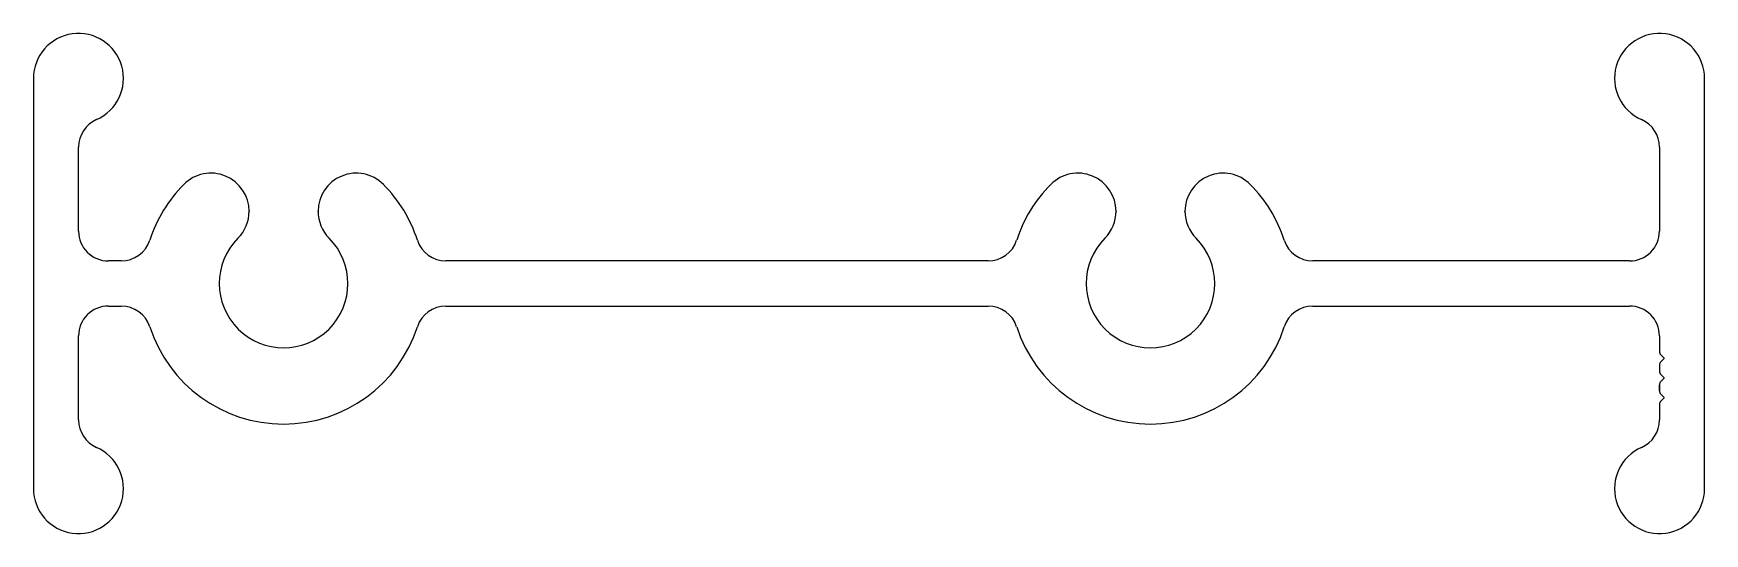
# Model space of a CAD drawing. Extents: x -44.6 to 40.3, y 0.5 to 25.9.
import ezdxf

# ---------------------------------------------------------------- set-up
doc = ezdxf.new("R2010")
doc.units = 0
doc.layers.get('0').update_dxf_attribs({"linetype": 'CONTINUOUS'})

msp = doc.modelspace()

# ---------------------------------------------------------------- linework, layer by layer
at = {"color": 7}
for p, q in [((-44.587, 23.589), (-44.587, 2.759)), ((40.253, 2.759), (40.253, 23.589)), ((-42.297, 15.839), (-42.297, 20.103)), ((37.963, 20.103), (37.963, 15.839)), ((-33.637, 16.845), (-33.637, 16.838)), ((-30.137, 16.838), (-30.137, 16.845)), ((10.373, 16.845), (10.373, 16.838)), ((13.873, 16.838), (13.873, 16.845)), ((-40.127, 14.319), (-40.777, 14.319)), ((3.883, 14.319), (-23.648, 14.319)), ((36.443, 14.319), (20.362, 14.319)), ((-40.777, 12.029), (-40.127, 12.029)), ((-23.648, 12.029), (3.883, 12.029)), ((20.362, 12.029), (36.443, 12.029)), ((-42.297, 6.245), (-42.297, 10.509)), ((37.963, 10.509), (37.963, 9.73)), ((37.963, 9.73), (37.963, 9.73)), ((38.036, 9.554), (38.207, 9.383)), ((38.207, 9.371), (38.036, 9.2)), ((37.963, 9.023), (37.963, 8.731)), ((38.036, 8.554), (38.207, 8.383)), ((37.963, 8.023), (37.963, 7.731)), ((37.963, 7.731), (37.963, 8.023)), ((37.963, 8.023), (37.963, 7.731)), ((37.963, 7.731), (37.963, 8.023)), ((37.963, 8.023), (37.963, 7.731)), ((38.207, 8.371), (38.036, 8.2)), ((37.963, 7.024), (37.963, 7.024)), ((37.963, 7.024), (37.963, 7.024)), ((37.963, 7.024), (37.963, 6.245)), ((38.036, 7.554), (38.207, 7.383)), ((38.207, 7.371), (38.036, 7.2))]:
    msp.add_line(p, q, dxfattribs=at)
for centre, radius, start, end in [((-42.302, 23.589), 2.285, 293.62748, 180), ((37.968, 23.589), 2.285, 0, 246.37252), ((-40.777, 20.103), 1.52, 113.62748, 180), ((36.443, 20.103), 1.52, 360, 66.37252), ((-35.577, 16.838), 1.94, 0, 135.20363), ((-28.197, 16.838), 1.94, 44.79637, 180), ((8.433, 16.838), 1.94, 0, 135.20363), ((15.813, 16.838), 1.94, 44.79637, 180), ((-31.887, 13.174), 7.14, 135.20363, 162.07711), ((-31.887, 13.174), 7.14, 17.92289, 44.79637), ((12.123, 13.174), 7.14, 135.20363, 162.07711), ((12.123, 13.174), 7.14, 17.92289, 44.79637), ((-35.577, 16.845), 1.94, 315.14823, 360), ((-28.197, 16.845), 1.94, 180, 224.85177), ((8.433, 16.845), 1.94, 315.14823, 360), ((15.813, 16.845), 1.94, 180, 224.85177), ((-40.777, 15.839), 1.52, 180, 270), ((-40.127, 15.839), 1.52, 270, 342.07711), ((-31.887, 13.174), 3.265, 135.14823, 44.85177), ((-23.648, 15.839), 1.52, 197.92289, 270), ((3.883, 15.839), 1.52, 270, 342.07711), ((12.123, 13.174), 3.265, 135.14823, 44.85177), ((20.362, 15.839), 1.52, 197.92289, 270), ((36.443, 15.839), 1.52, 270, 360), ((-40.777, 10.509), 1.52, 90, 180), ((-40.127, 10.509), 1.52, 17.92289, 90), ((-23.648, 10.509), 1.52, 90, 162.07711), ((3.883, 10.509), 1.52, 17.92289, 90), ((20.362, 10.509), 1.52, 90, 162.07711), ((36.443, 10.509), 1.52, 0, 90), ((-31.887, 13.174), 7.14, 197.92289, 342.07711), ((12.123, 13.174), 7.14, 197.92289, 342.07711), ((38.213, 9.73), 0.25, 180, 225), ((38.201, 9.377), 0.008, 315, 45), ((38.213, 9.023), 0.25, 135, 180), ((38.213, 8.731), 0.25, 180, 225), ((38.213, 8.023), 0.25, 135, 180), ((38.213, 7.731), 0.25, 180, 225), ((38.201, 8.377), 0.008, 315, 45), ((38.213, 7.024), 0.25, 135, 180), ((38.201, 7.377), 0.008, 315, 45), ((-40.777, 6.245), 1.52, 180, 246.37252), ((36.443, 6.245), 1.52, 293.62748, 0), ((-42.302, 2.759), 2.285, 180, 66.37252), ((37.968, 2.759), 2.285, 113.62748, 360)]:
    msp.add_arc(centre, radius, start, end, dxfattribs=at)

doc.saveas('drawing.dxf')
